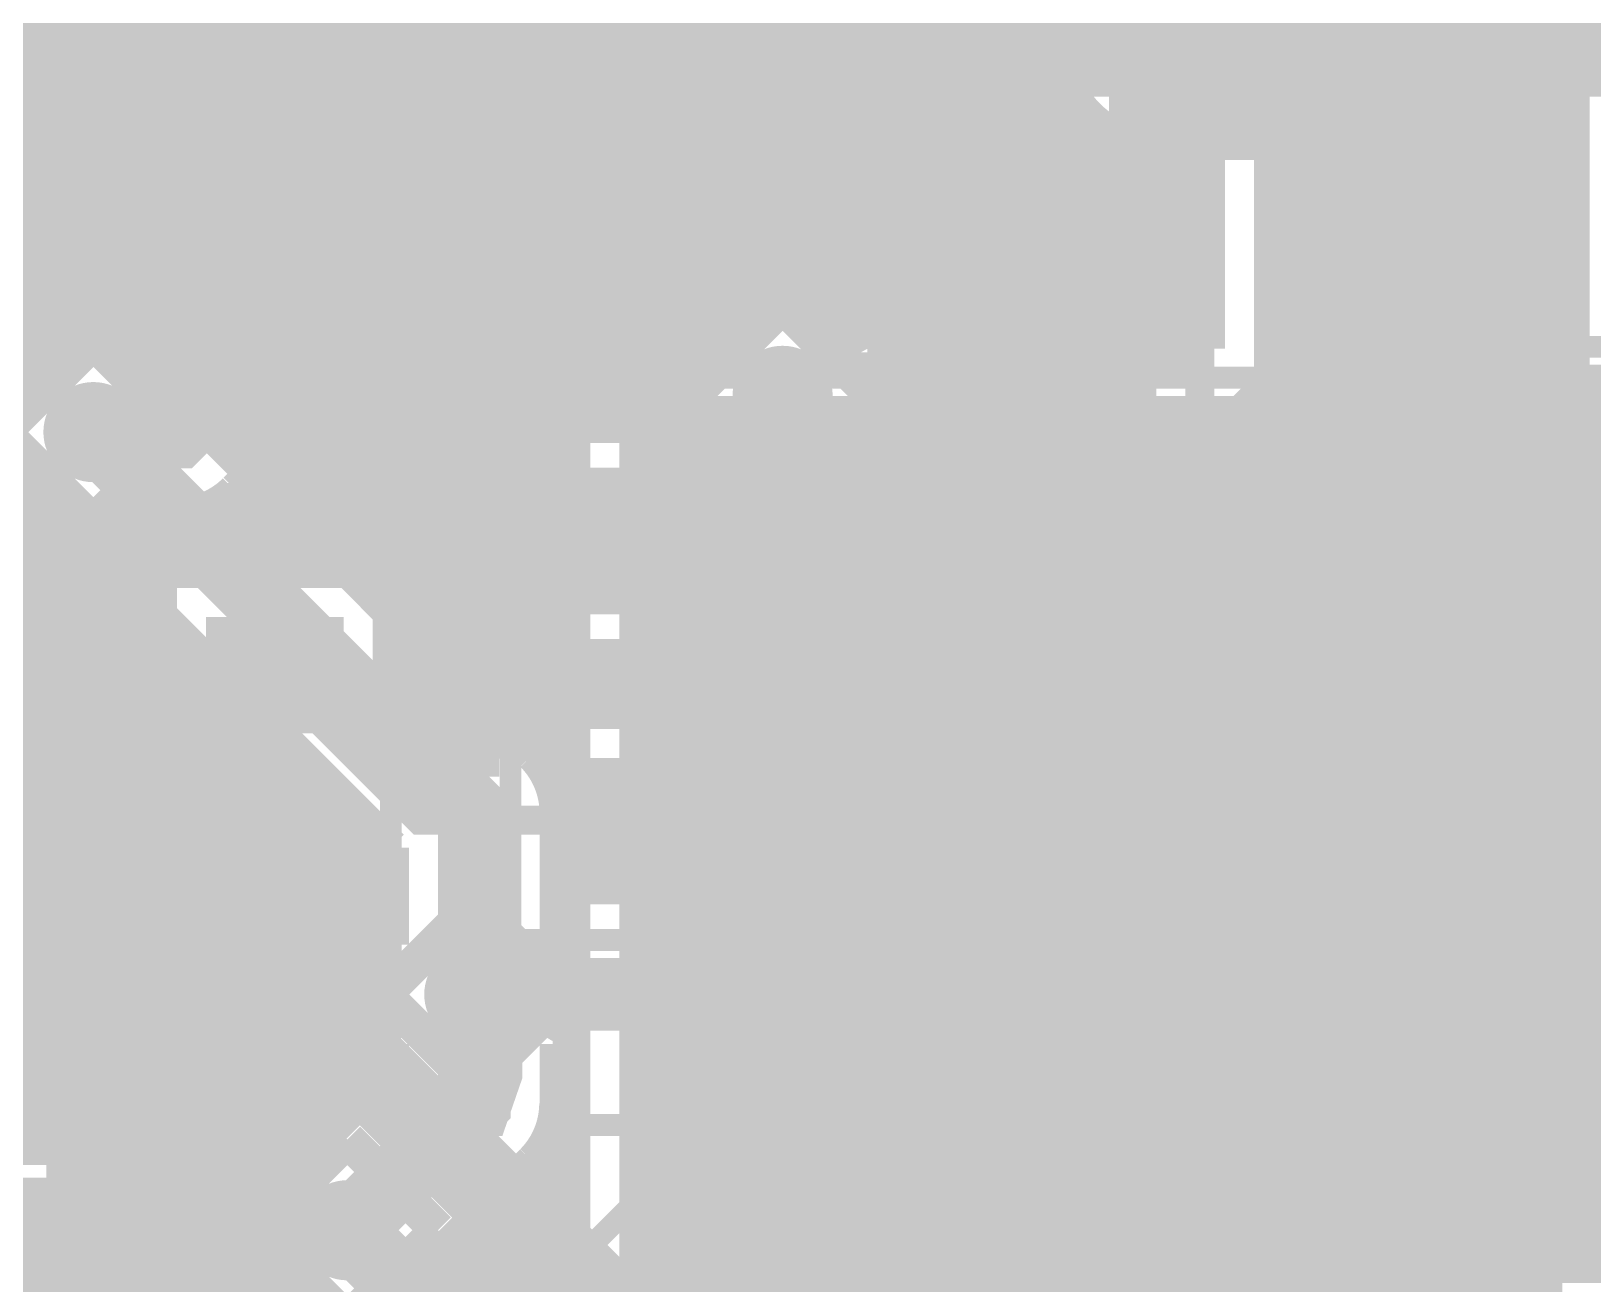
# Model space of a CAD drawing. Extents: x -3.4 to 91.7, y -66.9 to 11.1.
# Drawn here: x 16.71 to 27.64, y -2.28 to 6.49 of the extents above; entities that cross this region are included whole.
import ezdxf

# ---------------------------------------------------------------- set-up
doc = ezdxf.new("R2010")
doc.units = 0
doc.header["$MEASUREMENT"] = 0
doc.layers.get('0').update_dxf_attribs({"linetype": 'CONTINUOUS'})
for name, color, linetype in [('22-304A-0_BOT', 7, 'CONTINUOUS'), ('22-304A-0_DRD', 7, 'CONTINUOUS'), ('22-304A-0_SMB', 1, 'CONTINUOUS'), ('22-304A-0_SMT', 4, 'CONTINUOUS'), ('22-304A-0_SPT', 3, 'CONTINUOUS'), ('22-304A-0_SST', 5, 'CONTINUOUS'), ('22-304A-0_TOP', 10, 'CONTINUOUS')]:
    doc.layers.add(name, color=color, linetype=linetype)

# ---------------------------------------------------------------- blocks, each defined once
blk = doc.blocks.new('RECTANGLE_26')
blk.add_solid([(0.4445, 0.3175), (0.4445, -0.3175), (-0.4445, 0.3175), (-0.4445, -0.3175)])
blk = doc.blocks.new('ROUND_28')
at = {"const_width": 0.35052}
blk.add_lwpolyline([(-0.17526, 0, 1), (0.17526, 0, 1)], format="xyb", close=True, dxfattribs=at)
blk = doc.blocks.new('ROUND_33')
at = {"const_width": 0.35052}
blk.add_lwpolyline([(-0.17526, 0, 1), (0.17526, 0, 1)], format="xyb", close=True, dxfattribs=at)
blk = doc.blocks.new('RECTANGLE_5')
blk.add_solid([(0.8001, 1.6002), (0.8001, -1.6002), (-0.8001, 1.6002), (-0.8001, -1.6002)])
blk = doc.blocks.new('RECTANGLE_9')
blk.add_solid([(0.6985, 0.4445), (0.6985, -0.4445), (-0.6985, 0.4445), (-0.6985, -0.4445)])
blk = doc.blocks.new('RECTANGLE_13')
blk.add_solid([(0.63627, 0.51308), (0.63627, -0.51308), (-0.63627, 0.51308), (-0.63627, -0.51308)])
blk = doc.blocks.new('RECTANGLE_18')
blk.add_solid([(0.635, 0.508), (0.635, -0.508), (-0.635, 0.508), (-0.635, -0.508)])
blk = doc.blocks.new('RECTANGLE_20')
blk.add_solid([(0.4826, 0.4064), (0.4826, -0.4064), (-0.4826, 0.4064), (-0.4826, -0.4064)])

msp = doc.modelspace()

# ---------------------------------------------------------------- linework, layer by layer
at = {"layer": '22-304A-0_BOT'}
for points, const_width in [([(25.7556, 8.255), (25.7556, -2.1463)], 0.254), ([(25.9842, 8.255), (25.9842, -2.1463)], 0.254), ([(26.2128, 8.255), (26.2128, -2.1463)], 0.254), ([(26.4414, 8.255), (26.4414, -2.1463)], 0.254), ([(26.67, 8.255), (26.67, -2.1463)], 0.254), ([(26.8986, 8.255), (26.8986, -2.1463)], 0.254), ([(27.1272, 8.255), (27.1272, -2.1463)], 0.254), ([(27.3558, 8.255), (27.3558, -2.1463)], 0.254), ([(27.5844, 8.255), (27.5844, 6.1595)], 0.254), ([(12.192, 3.683), (12.192, 6.61162), (13.208, 7.62), (25.4, 7.62), (25.4, 6.35)], 0.635), ([(16.6116, 6.9723), (16.6116, 4.10464)], 0.254), ([(16.8402, 6.9723), (16.8402, 4.29006)], 0.254), ([(17.0688, 6.9723), (17.0688, 4.35864)], 0.254), ([(17.2974, 6.9723), (17.2974, 4.34594)], 0.254), ([(17.526, 6.9723), (17.526, 4.24688)], 0.254), ([(17.7546, 6.9723), (17.7546, 3.98272)], 0.254), ([(17.9832, 6.9723), (17.9832, 3.6703)], 0.254), ([(18.2118, 6.9723), (18.2118, 3.4417)], 0.254), ([(18.4404, 6.9723), (18.4404, 3.2131)], 0.254), ([(18.669, 6.9723), (18.669, 2.9845)], 0.254), ([(18.8976, 6.9723), (18.8976, 2.7559)], 0.254), ([(19.1262, 6.9723), (19.1262, 2.5273)], 0.254), ([(19.3548, 6.9723), (19.3548, 2.2987)], 0.254), ([(19.5834, 6.9723), (19.5834, 2.0701)], 0.254), ([(19.812, 6.9723), (19.812, 1.8415)], 0.254), ([(20.0406, 6.9723), (20.0406, 1.6129)], 0.254), ([(20.2692, 6.9723), (20.2692, 1.37922)], 0.254), ([(20.4978, 6.9723), (20.4978, 3.81)], 0.254), ([(20.7264, 6.9723), (20.7264, 4.20624)], 0.254), ([(20.955, 6.9723), (20.955, 4.2672)], 0.254), ([(21.1836, 6.9723), (21.1836, 4.2672)], 0.254), ([(21.4122, 6.9723), (21.4122, 4.32308)], 0.254), ([(21.6408, 6.9723), (21.6408, 4.53136)], 0.254), ([(21.8694, 6.9723), (21.8694, 4.60756)], 0.254), ([(22.098, 6.9723), (22.098, 4.60502)], 0.254), ([(22.3266, 6.9723), (22.3266, 4.51612)], 0.254), ([(22.5552, 6.9723), (22.5552, 4.28498)], 0.254), ([(22.7838, 6.9723), (22.7838, 4.2672)], 0.254), ([(23.0124, 6.9723), (23.0124, 4.2672)], 0.254), ([(23.241, 6.9723), (23.241, 4.2672)], 0.254), ([(23.4696, 6.9723), (23.4696, 4.2672)], 0.254), ([(23.6982, 6.9723), (23.6982, 4.2672)], 0.254), ([(23.9268, 6.9723), (23.9268, 6.477)], 0.254), ([(23.93188, 6.5024), (13.00226, 6.5024)], 0.254), ([(24.9428, 6.35), (24.5618, 6.35)], 0.635), ([(35.306, 6.5024), (25.57272, 6.5024)], 0.254), ([(21.971, 3.937), (21.971, 3.81), (22.479, 3.302), (24.638, 3.302), (25.4, 4.064), (25.4, 6.35)], 0.2032), ([(23.91918, 6.2738), (12.8397, 6.2738)], 0.254), ([(23.9268, 6.223), (23.9268, 4.2672)], 0.254), ([(35.306, 6.2738), (25.58542, 6.2738)], 0.254), ([(29.6545, 6.1595), (27.4955, 6.1595), (27.4955, 4.0005)], 0.254), ([(23.9903, 6.0452), (12.8397, 6.0452)], 0.254), ([(27.4955, 6.0452), (25.5143, 6.0452)], 0.254), ([(25.527, 6.0706), (25.527, -2.1463)], 0.254), ([(25.4, 5.89026), (25.4, 3.81)], 0.254), ([(24.1935, 5.8166), (12.8397, 5.8166)], 0.254), ([(24.1554, 5.84454), (24.1554, 4.2672)], 0.254), ([(27.4955, 5.8166), (25.4, 5.8166)], 0.254), ([(24.384, 5.7277), (24.384, 4.2672)], 0.254), ([(24.6253, 5.7023), (24.5618, 5.7023)], 0.254), ([(24.6126, 5.7023), (24.6126, 4.2672)], 0.254), ([(24.9428, 5.7023), (24.6253, 5.7023)], 0.254), ([(24.8412, 5.7023), (24.8412, 4.2672)], 0.254), ([(24.9428, 5.7023), (24.9428, 4.2672)], 0.254), ([(24.9428, 5.588), (12.8397, 5.588)], 0.254), ([(27.4955, 5.588), (25.4, 5.588)], 0.254), ([(24.9428, 5.3594), (12.8397, 5.3594)], 0.254), ([(27.4955, 5.3594), (25.4, 5.3594)], 0.254), ([(24.9428, 5.1308), (12.8397, 5.1308)], 0.254), ([(27.4955, 5.1308), (25.4, 5.1308)], 0.254), ([(24.9428, 4.9022), (12.8397, 4.9022)], 0.254), ([(27.4955, 4.9022), (25.4, 4.9022)], 0.254), ([(24.9428, 4.6736), (12.8397, 4.6736)], 0.254), ([(27.4955, 4.6736), (25.4, 4.6736)], 0.254), ([(21.51888, 4.445), (12.8397, 4.445)], 0.254), ([(24.9428, 4.445), (22.42312, 4.445)], 0.254), ([(27.4955, 4.445), (25.4, 4.445)], 0.254), ([(21.37664, 4.2672), (20.955, 4.2672)], 0.254), ([(24.9428, 4.2672), (22.56536, 4.2672)], 0.254), ([(16.72336, 4.2164), (12.8397, 4.2164)], 0.254), ([(20.74418, 4.2164), (17.56664, 4.2164)], 0.254), ([(27.4955, 4.2164), (25.4, 4.2164)], 0.254), ([(20.53336, 3.9878), (17.75206, 3.9878)], 0.254), ([(35.306, 3.9878), (25.4, 3.9878)], 0.254), ([(29.6545, 4.0005), (27.4955, 4.0005)], 0.254), ([(27.5844, 4.0005), (27.5844, -2.1463)], 0.254), ([(17.145, 3.683), (19.812, 1.016), (19.812, -0.254)], 0.508), ([(17.80286, 3.85064), (20.22348, 1.42748)], 0.254), ([(20.4978, 3.81), (20.4978, -9.652), (20.4978, -12.7)], 0.254), ([(20.955, 3.81), (20.955, -9.652)], 0.254), ([(25.4, 3.81), (20.955, 3.81)], 0.254), ([(21.1836, 3.81), (21.1836, -12.7)], 0.254), ([(21.4122, 3.81), (21.4122, -12.7)], 0.254), ([(21.6408, 3.81), (21.6408, -12.7)], 0.254), ([(21.8694, 3.81), (21.8694, -12.7)], 0.254), ([(22.098, 3.81), (22.098, -12.7)], 0.254), ([(22.3266, 3.81), (22.3266, -12.7)], 0.254), ([(22.5552, 3.81), (22.5552, -12.7)], 0.254), ([(22.7838, 3.81), (22.7838, -12.7)], 0.254), ([(23.0124, 3.81), (23.0124, -12.7)], 0.254), ([(23.241, 3.81), (23.241, -12.7)], 0.254), ([(23.4696, 3.81), (23.4696, -12.7)], 0.254), ([(23.6982, 3.81), (23.6982, -12.7)], 0.254), ([(23.9268, 3.81), (23.9268, -12.7)], 0.254), ([(24.1554, 3.81), (24.1554, -2.49174)], 0.254), ([(24.384, 3.81), (24.384, -2.23012)], 0.254), ([(24.6126, 3.81), (24.6126, -2.13106)], 0.254), ([(24.8412, 3.81), (24.8412, -2.11836)], 0.254), ([(25.0698, 3.81), (25.0698, -2.1463)], 0.254), ([(25.2984, 3.81), (25.2984, -2.1463)], 0.254), ([(20.4978, 3.7592), (17.8943, 3.7592)], 0.254), ([(35.306, 3.7592), (20.955, 3.7592)], 0.254), ([(20.4978, 3.5306), (18.1229, 3.5306)], 0.254), ([(35.306, 3.5306), (20.955, 3.5306)], 0.254), ([(20.4978, 3.302), (18.3515, 3.302)], 0.254), ([(35.306, 3.302), (20.955, 3.302)], 0.254), ([(16.6116, 3.26136), (16.6116, -1.3208)], 0.254), ([(16.84274, 3.0734), (12.49172, 3.0734)], 0.254), ([(16.8402, 3.07594), (16.8402, -1.3208)], 0.254), ([(20.4978, 3.0734), (18.5801, 3.0734)], 0.254), ([(35.306, 3.0734), (20.955, 3.0734)], 0.254), ([(16.97736, 3.0226), (19.2278, 0.7747)], 0.254), ([(17.1577, 2.8448), (4.953, 2.8448)], 0.254), ([(17.0688, 2.9337), (17.0688, -1.3208)], 0.254), ([(20.4978, 2.8448), (18.8087, 2.8448)], 0.254), ([(35.306, 2.8448), (20.955, 2.8448)], 0.254), ([(17.3863, 2.6162), (4.953, 2.6162)], 0.254), ([(17.2974, 2.7051), (17.2974, -1.3208)], 0.254), ([(20.4978, 2.6162), (19.0373, 2.6162)], 0.254), ([(35.306, 2.6162), (20.955, 2.6162)], 0.254), ([(17.526, 2.4765), (17.526, -1.3208)], 0.254), ([(17.6149, 2.3876), (4.953, 2.3876)], 0.254), ([(20.4978, 2.3876), (19.2659, 2.3876)], 0.254), ([(35.306, 2.3876), (20.955, 2.3876)], 0.254), ([(17.7546, 2.2479), (17.7546, -1.3208)], 0.254), ([(17.8435, 2.159), (4.953, 2.159)], 0.254), ([(20.4978, 2.159), (19.4945, 2.159)], 0.254), ([(35.306, 2.159), (20.955, 2.159)], 0.254), ([(17.9832, 2.0193), (17.9832, -1.3208)], 0.254), ([(18.0721, 1.9304), (4.953, 1.9304)], 0.254), ([(20.4978, 1.9304), (19.7231, 1.9304)], 0.254), ([(35.306, 1.9304), (20.955, 1.9304)], 0.254), ([(18.2118, 1.7907), (18.2118, -1.3208)], 0.254), ([(18.3007, 1.7018), (4.953, 1.7018)], 0.254), ([(20.4978, 1.7018), (19.9517, 1.7018)], 0.254), ([(35.306, 1.7018), (20.955, 1.7018)], 0.254), ([(18.4404, 1.5621), (18.4404, -1.3208)], 0.254), ([(18.5293, 1.4732), (4.953, 1.4732)], 0.254), ([(20.4978, 1.4732), (20.1803, 1.4732)], 0.254), ([(35.306, 1.4732), (20.955, 1.4732)], 0.254), ([(18.669, 1.3335), (18.669, -1.27508)], 0.254), ([(18.7579, 1.2446), (4.953, 1.2446)], 0.254), ([(20.4978, 1.2446), (20.34794, 1.2446)], 0.254), ([(35.306, 1.2446), (20.955, 1.2446)], 0.254), ([(18.8976, 1.1049), (18.8976, -1.1049)], 0.254), ([(18.9865, 1.016), (4.953, 1.016)], 0.254), ([(20.4978, 1.016), (20.3962, 1.016)], 0.254), ([(20.3962, 1.016), (20.3962, 0.09398)], 0.254), ([(35.306, 1.016), (20.955, 1.016)], 0.254), ([(19.1262, 0.8763), (19.1262, -0.8763)], 0.254), ([(19.2151, 0.7874), (4.953, 0.7874)], 0.254), ([(19.2278, 0.7747), (19.2278, 0.09398)], 0.254), ([(20.4978, 0.7874), (20.3962, 0.7874)], 0.254), ([(35.306, 0.7874), (20.955, 0.7874)], 0.254), ([(26.543, 0.635), (29.845, 0.635)], 0.635), ([(19.2278, 0.5588), (4.953, 0.5588)], 0.254), ([(20.4978, 0.5588), (20.3962, 0.5588)], 0.254), ([(35.306, 0.5588), (20.955, 0.5588)], 0.254), ([(19.2278, 0.3302), (4.953, 0.3302)], 0.254), ([(20.4978, 0.3302), (20.3962, 0.3302)], 0.254), ([(35.306, 0.3302), (20.955, 0.3302)], 0.254), ([(19.2278, 0.1016), (4.953, 0.1016)], 0.254), ([(20.4978, 0.1016), (20.3962, 0.1016)], 0.254), ([(35.306, 0.1016), (20.955, 0.1016)], 0.254), ([(19.14398, -0.127), (4.953, -0.127)], 0.254), ([(19.812, -0.254), (19.812, -1.016), (18.923, -1.905), (14.097, -1.905), (11.938, -4.064)], 0.508), ([(35.306, -0.127), (20.955, -0.127)], 0.254), ([(19.1389, -0.3556), (4.953, -0.3556)], 0.254), ([(35.306, -0.3556), (20.955, -0.3556)], 0.254), ([(19.21764, -0.5842), (4.953, -0.5842)], 0.254), ([(19.2278, -0.60198), (19.2278, -0.7747)], 0.254), ([(20.3962, -0.60198), (20.3962, -1.016)], 0.254), ([(20.4978, -0.5842), (20.40636, -0.5842)], 0.254), ([(35.306, -0.5842), (20.955, -0.5842)], 0.254), ([(19.2278, -0.7747), (18.75536, -1.2446)], 0.254), ([(19.1897, -0.8128), (4.953, -0.8128)], 0.254), ([(20.4978, -0.8128), (20.3962, -0.8128)], 0.254), ([(35.306, -0.8128), (20.955, -0.8128)], 0.254), ([(18.9611, -1.0414), (4.953, -1.0414)], 0.254), ([(20.4978, -1.0414), (20.3962, -1.0414)], 0.254), ([(35.306, -1.0414), (20.955, -1.0414)], 0.254), ([(18.67916, -1.27), (4.953, -1.27)], 0.254), ([(18.57502, -1.3208), (14.097, -1.3208)], 0.254), ([(20.4978, -1.27), (20.33778, -1.27)], 0.254), ([(35.306, -1.27), (20.955, -1.27)], 0.254), ([(20.22348, -1.42748), (19.58086, -2.07264)], 0.254), ([(20.2692, -1.37922), (20.2692, -24.13)], 0.254), ([(20.4978, -1.4986), (20.1549, -1.4986)], 0.254), ([(29.80944, -1.4986), (20.955, -1.4986)], 0.254), ([(20.0406, -1.6129), (20.0406, -24.13)], 0.254), ([(20.4978, -1.7272), (19.9263, -1.7272)], 0.254), ([(28.47086, -1.7272), (20.955, -1.7272)], 0.254), ([(18.923, -1.905), (14.097, -1.905), (11.938, -4.064)], 0.508), ([(19.812, -1.8415), (19.812, -12.45616)], 0.254), ([(20.4978, -1.9558), (19.6977, -1.9558)], 0.254), ([(28.24226, -1.9558), (20.955, -1.9558)], 0.254), ([(19.5834, -2.0701), (19.5834, -12.1539)], 0.254), ([(20.4978, -2.1844), (19.54276, -2.1844)], 0.254), ([(24.46274, -2.1844), (20.955, -2.1844)], 0.254), ([(28.05176, -2.1463), (24.97074, -2.1463)], 0.254), ([(28.05176, -2.1463), (24.97074, -2.1463)], 0.254)]:
    msp.add_lwpolyline(points, dxfattribs=dict(at, const_width=const_width))
at = {"layer": '22-304A-0_BOT', "const_width": 0.254}
for points in [[(24.38146, 6.9723, 0.3338126), (23.9141, 6.35)], [(25.5905, 6.35, 0.1989124), (25.40079, 6.80799)], [(23.9141, 6.35, 0.4142136), (24.5618, 5.7023)], [(25.4, 5.89026, 0.1996324), (25.59118, 6.35)], [(21.971, 4.61772, 0.2723761), (21.37664, 4.2672)], [(22.56536, 4.2672, 0.2723761), (21.971, 4.61772)], [(17.145, 4.36372, 0.4142136), (16.46428, 3.683)], [(17.80286, 3.85064, 0.3428829), (17.145, 4.36118)], [(20.955, 4.2672, 0.4142136), (20.4978, 3.81)], [(16.46428, 3.683, 0.3431403), (16.97736, 3.0226)], [(20.3962, 1.016, 0.1989124), (20.22509, 1.42909)], [(19.2278, 0.09398, 0.1351175), (19.13202, -0.254)], [(19.2278, 0.09398, 0.1351175), (19.13202, -0.254)], [(20.49272, -0.254, 0.1351173), (20.39683, 0.09436)], [(20.49272, -0.254, 0.1351173), (20.39683, 0.09436)], [(19.13128, -0.254, 0.135117), (19.22717, -0.60236)], [(19.13128, -0.254, 0.135117), (19.22717, -0.60236)], [(20.3962, -0.60198, 0.1351175), (20.49198, -0.254)], [(20.3962, -0.60198, 0.1351175), (20.49198, -0.254)], [(20.22348, -1.42748, 0.1989124), (20.39392, -1.016)], [(18.75536, -1.2446, 0.0722805), (18.57432, -1.31963)], [(18.923, -2.58572, 0.3428838), (19.58086, -2.07264)], [(24.765, -2.11328, 0.4142136), (24.08428, -2.794)], [(24.97074, -2.1463, 0.0770437), (24.765, -2.11441)]]:
    msp.add_lwpolyline(points, format="xyb", dxfattribs=at)
at = {"layer": '22-304A-0_DRD', "const_width": 0.254}
for points in [[(23.876, 5.588), (23.241, 4.953)], [(24.511, 4.953), (23.876, 5.588)], [(23.241, 4.953), (23.876, 4.318)], [(23.876, 4.318), (24.511, 4.953)], [(21.971, 4.572), (21.336, 3.937)], [(22.606, 3.937), (21.971, 4.572)], [(17.145, 4.318), (16.51, 3.683)], [(17.78, 3.683), (17.145, 4.318)], [(21.336, 3.937), (21.971, 3.302)], [(21.971, 3.302), (22.606, 3.937)], [(16.51, 3.683), (17.145, 3.048)], [(17.145, 3.048), (17.78, 3.683)], [(26.543, 2.54), (25.908, 1.905)], [(27.178, 1.905), (26.543, 2.54)], [(25.908, 1.905), (26.543, 1.27)], [(26.543, 1.27), (27.178, 1.905)], [(26.543, 1.27), (25.908, 0.635)], [(26.543, 1.27), (25.908, 0.635)], [(26.543, 1.27), (25.908, 0.635)], [(27.178, 0.635), (26.543, 1.27)], [(27.178, 0.635), (26.543, 1.27)], [(27.178, 0.635), (26.543, 1.27)], [(25.908, 0.635), (26.543, 0)], [(25.908, 0.635), (26.543, 0)], [(25.908, 0.635), (26.543, 0)], [(26.543, 0), (27.178, 0.635)], [(26.543, 0), (27.178, 0.635)], [(26.543, 0), (27.178, 0.635)], [(19.812, 0.381), (19.177, -0.254)], [(19.812, 0.381), (19.177, -0.254)], [(20.447, -0.254), (19.812, 0.381)], [(20.447, -0.254), (19.812, 0.381)], [(17.907, -0.254), (17.272, -0.889)], [(18.542, -0.889), (17.907, -0.254)], [(19.177, -0.254), (19.812, -0.889)], [(19.177, -0.254), (19.812, -0.889)], [(19.812, -0.889), (20.447, -0.254)], [(19.812, -0.889), (20.447, -0.254)], [(24.384, -0.635), (23.749, -1.27)], [(25.019, -1.27), (24.384, -0.635)], [(25.781, -0.635), (25.146, -1.27)], [(26.416, -1.27), (25.781, -0.635)], [(17.272, -0.889), (17.907, -1.524)], [(17.907, -1.524), (18.542, -0.889)], [(18.923, -1.27), (18.288, -1.905)], [(19.558, -1.905), (18.923, -1.27)], [(23.749, -1.27), (24.384, -1.905)], [(24.384, -1.905), (25.019, -1.27)], [(25.146, -1.27), (25.781, -1.905)], [(25.781, -1.905), (26.416, -1.27)], [(18.288, -1.905), (18.923, -2.54)], [(18.923, -2.54), (19.558, -1.905)], [(24.765, -2.159), (24.13, -2.794)], [(24.765, -2.159), (24.13, -2.794)], [(25.4, -2.794), (24.765, -2.159)], [(25.4, -2.794), (24.765, -2.159)]]:
    msp.add_lwpolyline(points, dxfattribs=at)
at = {"layer": '22-304A-0_SMB', "const_width": 0.254}
for points in [[(21.336, 3.302), (21.336, -12.319)], [(34.925, 3.302), (21.336, 3.302)], [(21.4376, 3.302), (21.4376, -12.319)], [(21.6662, 3.302), (21.6662, -12.319)], [(21.8948, 3.302), (21.8948, -12.319)], [(22.1234, 3.302), (22.1234, -12.319)], [(22.352, 3.302), (22.352, -12.319)], [(22.5806, 3.302), (22.5806, -12.319)], [(22.8092, 3.302), (22.8092, -12.319)], [(23.0378, 3.302), (23.0378, -12.319)], [(23.2664, 3.302), (23.2664, -12.319)], [(23.495, 3.302), (23.495, -12.319)], [(34.925, 3.302), (34.925, -1.27), (28.575, -1.27), (27.94, -1.905), (23.622, -1.905), (23.622, -3.937)], [(23.7236, 3.302), (23.7236, -1.905)], [(23.9522, 3.302), (23.9522, -1.905)], [(24.1808, 3.302), (24.1808, -1.905)], [(24.4094, 3.302), (24.4094, -1.905)], [(24.638, 3.302), (24.638, -1.905)], [(24.8666, 3.302), (24.8666, -1.905)], [(25.0952, 3.302), (25.0952, -1.905)], [(25.3238, 3.302), (25.3238, -1.905)], [(25.5524, 3.302), (25.5524, -1.905)], [(25.781, 3.302), (25.781, -1.905)], [(26.0096, 3.302), (26.0096, -1.905)], [(26.2382, 3.302), (26.2382, -1.905)], [(26.4668, 3.302), (26.4668, -1.905)], [(26.6954, 3.302), (26.6954, -1.905)], [(26.924, 3.302), (26.924, -1.905)], [(27.1526, 3.302), (27.1526, -1.905)], [(27.3812, 3.302), (27.3812, -1.905)], [(27.6098, 3.302), (27.6098, -1.905)], [(34.925, 3.0988), (21.336, 3.0988)], [(34.925, 2.8702), (21.336, 2.8702)], [(34.925, 2.6416), (21.336, 2.6416)], [(34.925, 2.413), (21.336, 2.413)], [(34.925, 2.1844), (21.336, 2.1844)], [(34.925, 1.9558), (21.336, 1.9558)], [(34.925, 1.7272), (21.336, 1.7272)], [(34.925, 1.4986), (21.336, 1.4986)], [(34.925, 1.27), (21.336, 1.27)], [(34.925, 1.0414), (21.336, 1.0414)], [(34.925, 0.8128), (21.336, 0.8128)], [(34.925, 0.5842), (21.336, 0.5842)], [(34.925, 0.3556), (21.336, 0.3556)], [(34.925, 0.127), (21.336, 0.127)], [(34.925, -0.1016), (21.336, -0.1016)], [(34.925, -0.3302), (21.336, -0.3302)], [(34.925, -0.5588), (21.336, -0.5588)], [(34.925, -0.7874), (21.336, -0.7874)], [(34.925, -1.016), (21.336, -1.016)], [(34.925, -1.2446), (21.336, -1.2446)], [(28.3718, -1.4732), (21.336, -1.4732)], [(28.1432, -1.7018), (21.336, -1.7018)], [(23.622, -1.9304), (21.336, -1.9304)], [(23.622, -2.159), (21.336, -2.159)], [(23.622, -2.3876), (21.336, -2.3876)]]:
    msp.add_lwpolyline(points, dxfattribs=at)
at = {"layer": '22-304A-0_SMT', "const_width": 0.254}
for points in [[(25.781, 1.524), (25.781, -3.81)], [(27.178, 1.524), (25.781, 1.524)], [(25.908, 1.524), (25.908, -9.144)], [(26.1366, 1.524), (26.1366, -9.144)], [(26.3652, 1.524), (26.3652, -9.144)], [(26.5938, 1.524), (26.5938, -9.144)], [(26.8224, 1.524), (26.8224, -9.144)], [(27.051, 1.524), (27.051, -9.144)], [(27.178, 1.524), (27.178, -5.969)], [(27.178, 1.4732), (25.781, 1.4732)], [(27.178, 1.2446), (25.781, 1.2446)], [(27.178, 1.016), (25.781, 1.016)], [(27.178, 0.7874), (25.781, 0.7874)], [(27.178, 0.5588), (25.781, 0.5588)], [(27.178, 0.3302), (25.781, 0.3302)], [(27.178, 0.1016), (25.781, 0.1016)], [(27.178, -0.127), (25.781, -0.127)], [(27.178, -0.3556), (25.781, -0.3556)], [(27.178, -0.5842), (25.781, -0.5842)], [(27.178, -0.8128), (25.781, -0.8128)], [(27.178, -1.0414), (25.781, -1.0414)], [(27.178, -1.27), (25.781, -1.27)], [(27.178, -1.4986), (25.781, -1.4986)], [(27.178, -1.7272), (25.781, -1.7272)], [(27.178, -1.9558), (25.781, -1.9558)], [(27.178, -2.1844), (25.781, -2.1844)]]:
    msp.add_lwpolyline(points, dxfattribs=at)
at = {"layer": '22-304A-0_SST', "const_width": 0.1524}
for points in [[(21.463, 8.128), (21.463, 4.064), (26.035, 4.064), (26.035, 5.842), (25.781, 6.096), (26.035, 6.35), (26.035, 8.128), (21.463, 8.128)], [(21.336, 7.239), (21.336, 7.366), (19.685, 7.366), (19.304, 6.985), (19.304, 4.064), (21.336, 4.064), (21.336, 7.239)], [(17.399, 4.699), (17.018, 5.08), (17.018, 7.239)], [(36.17468, 5.78104), (36.17468, 6.08076), (36.17468, 7.07898), (26.37536, 7.07898), (26.37536, 6.08076), (26.47442, 6.08076), (26.67508, 6.08076)], [(16.7005, 6.70052), (16.7005, 5.4991), (16.40078, 5.4991), (14.22908, 5.4991)], [(19.2405, 3.6195), (19.2405, 6.5405), (17.6022, 6.5405), (17.6022, 3.6195), (19.2405, 3.6195)], [(26.37536, 6.08076), (26.37536, 5.78104)], [(26.68778, 5.99186), (26.47442, 6.08076)], [(26.47442, 5.78104), (26.68778, 5.99186), (26.77414, 5.78104), (26.77414, 3.4798)], [(26.47442, 3.4798), (26.37536, 3.4798), (26.37536, 5.78104), (26.47442, 5.78104), (26.47442, 3.4798), (28.86456, 3.4798), (28.86456, 3.62966), (28.96362, 3.72872), (28.96362, 3.87858), (26.77414, 3.87858)], [(26.9748, 5.78104), (26.9748, 5.28066)], [(26.87574, 5.17906), (26.77414, 5.17906)], [(35.7759, 4.2799), (33.58388, 4.2799), (29.5656, 4.2799), (26.77414, 4.2799)], [(28.96362, 3.87858), (29.16428, 4.07924), (26.77414, 4.07924)], [(20.32, 3.683), (21.59, 3.683), (21.844, 3.429), (21.844, 0.127), (20.066, 0.127), (20.066, 3.429), (20.32, 3.683)], [(22.225, 3.683), (23.495, 3.683), (23.749, 3.429), (23.749, 0.127), (21.971, 0.127), (21.971, 3.429), (22.225, 3.683)], [(25.5905, 0.4445), (25.5905, 3.3655), (23.9522, 3.3655), (23.9522, 0.4445), (25.5905, 0.4445)], [(27.02306, 2.9337), (26.00706, 3.2893), (26.00706, 2.81686)], [(17.5895, 2.7305), (17.5895, -0.1905), (19.2278, -0.1905), (19.2278, 2.7305), (17.5895, 2.7305)], [(26.51506, 1.97866), (26.51506, 2.33426), (26.34742, 2.4511), (26.17724, 2.4511), (26.00706, 2.33426), (26.00706, 1.97866), (27.02306, 1.97866)], [(26.51506, 2.2733), (27.02306, 2.4511)], [(20.066, 2.159), (21.844, 2.159)], [(21.971, 2.159), (23.749, 2.159)], [(13.716, 0.381), (13.589, 0.381), (13.589, -1.27), (13.97, -1.651), (16.891, -1.651), (16.891, 0.381), (13.716, 0.381)], [(23.40864, -0.9144), (23.76424, -0.9144), (23.88108, -0.57658), (23.88108, -0.23622), (23.76424, 0.1016), (23.40864, 0.1016)], [(23.46706, -0.9144), (23.46706, 0.1016)], [(24.66086, -0.9144), (24.24684, -0.9144), (24.24684, 0.1016)], [(25.02408, -0.74422), (25.14346, -0.9144), (25.37968, -0.9144), (25.49906, -0.74422), (25.49906, -0.57658), (25.26284, -0.23622), (25.49906, 0.1016), (25.02408, 0.1016)], [(21.45284, -1.1684), (21.45284, -0.1524), (21.33346, -0.32258)], [(19.59864, -1.1684), (19.95424, -1.1684), (20.07108, -0.83058), (20.07108, -0.49022), (19.95424, -0.1524), (19.59864, -0.1524)], [(19.65706, -1.1684), (19.65706, -0.1524)], [(20.85086, -1.1684), (20.43684, -1.1684), (20.43684, -0.1524)], [(18.39976, -0.6731), (18.39976, -1.14808), (17.72158, -0.91186), (17.72158, -0.79248), (18.73758, -0.79248)], [(24.17826, -1.05156), (24.17826, -1.4986)], [(21.56968, -1.1684), (21.33346, -1.1684)], [(24.32812, -1.12268), (24.00046, -1.12268)], [(24.0411, -1.08712), (24.0411, -1.46304)], [(24.31542, -1.10998), (24.31542, -1.43764)], [(24.38654, -1.25984), (23.9395, -1.25984)], [(24.35098, -1.397), (23.97506, -1.397)], [(18.22958, -1.98628), (18.22958, -1.63068), (18.0594, -1.5113), (17.89176, -1.5113), (17.72158, -1.63068), (17.72158, -1.98628), (18.73758, -1.98628)], [(18.22958, -1.6891), (18.73758, -1.5113)], [(21.73224, -2.07264), (21.73224, -1.78308), (20.86102, -1.78308), (19.56308, -3.08102), (19.56308, -8.37692), (21.7424, -8.37692), (21.7424, -8.03656)], [(23.95728, -2.0828), (23.95728, -1.78308), (24.85898, -1.78308), (26.15692, -3.08102), (26.15692, -8.37692), (23.98776, -8.37692), (23.98776, -8.06704)]]:
    msp.add_lwpolyline(points, dxfattribs=at)
for points in [[(26.9748, 5.78104, 0.4142136), (26.67508, 6.08076)], [(26.87574, 5.17906, 0.4142136), (26.97734, 5.28066)], [(24.16302, -1.05156, 0.4142136), (23.9395, -1.27508)], [(24.38654, -1.27508, 0.4142136), (24.16302, -1.05156)], [(23.9395, -1.27508, 0.4142136), (24.16302, -1.4986)], [(24.16302, -1.4986, 0.4142136), (24.38654, -1.27508)], [(22.86, -1.9304, 0.4142136), (19.7104, -5.08)], [(26.0096, -5.08, 0.4142136), (22.86, -1.9304)]]:
    msp.add_lwpolyline(points, format="xyb", dxfattribs=at)
at = {"layer": '22-304A-0_TOP'}
for points, const_width in [([(28.82392, -4.56946), (28.82392, -3.67792), (27.813, -2.667), (27.813, 3.556), (27.432, 3.937), (27.432, 6.35), (26.67, 7.112), (22.606, 7.112)], 0.2032), ([(23.5712, 6.6802), (23.5712, 6.2738)], 0.254), ([(23.749, 6.6802), (23.749, 3.76428)], 0.254), ([(23.9268, 6.6802), (23.9268, 5.2578)], 0.254), ([(18.415, 5.7912), (19.558, 5.7912), (20.32, 6.5532), (20.32, 6.6548)], 0.2032), ([(23.9268, 6.4008), (23.5712, 6.4008)], 0.254), ([(23.5712, 6.2738), (22.12086, 6.2738)], 0.254), ([(22.1488, 6.2738), (22.1488, 5.9182)], 0.254), ([(22.3774, 6.2738), (22.3774, 5.9182)], 0.254), ([(22.606, 6.2738), (22.606, 5.9182)], 0.254), ([(22.8346, 6.2738), (22.8346, 5.9182)], 0.254), ([(23.0632, 6.2738), (23.0632, 5.9182)], 0.254), ([(23.2918, 6.2738), (23.2918, 5.9182)], 0.254), ([(23.5204, 6.2738), (23.5204, 5.9182)], 0.254), ([(21.844, 6.1722), (21.3487, 6.1722)], 0.254), ([(21.3487, 6.1722), (21.3487, 5.8801)], 0.254), ([(21.463, 6.1722), (21.463, 4.38912)], 0.254), ([(21.6916, 6.1722), (21.6916, 5.9182)], 0.254), ([(23.9268, 6.1722), (21.844, 6.1722)], 0.254), ([(21.9202, 6.17982), (21.9202, 5.9182)], 0.254), ([(24.892, 6.096), (24.892, 2.7432), (24.765, 2.6162)], 0.2032), ([(23.9268, 5.9436), (21.3487, 5.9436)], 0.254), ([(21.6408, 5.9182), (21.6408, 4.53136)], 0.254), ([(23.5712, 5.9182), (21.6408, 5.9182)], 0.254), ([(22.606, 5.9182), (22.606, 5.08)], 0.254), ([(23.5712, 5.9182), (23.5712, 4.2418)], 0.254), ([(20.2565, 5.8801), (19.9263, 5.5499)], 0.254), ([(21.3487, 5.8801), (20.2565, 5.8801)], 0.254), ([(20.32, 5.8801), (20.32, 5.5499)], 0.254), ([(20.5486, 5.8801), (20.5486, 5.5499)], 0.254), ([(20.7772, 5.8801), (20.7772, 5.5499)], 0.254), ([(21.0058, 5.8801), (21.0058, 5.5499)], 0.254), ([(21.2344, 5.8801), (21.2344, 5.5499)], 0.254), ([(9.74852, 2.10058), (9.74852, 5.30352), (10.2362, 5.7912), (18.415, 5.7912)], 0.2032), ([(21.6408, 5.715), (20.0914, 5.715)], 0.254), ([(20.0914, 5.71246), (20.0914, 5.5499)], 0.254), ([(23.9268, 5.715), (23.5712, 5.715)], 0.254), ([(21.3487, 5.5499), (19.9263, 5.5499)], 0.254), ([(20.32, 5.5499), (20.32, 4.7752)], 0.254), ([(21.3487, 5.5499), (21.3487, 4.21132)], 0.254), ([(21.6408, 5.4864), (21.3487, 5.4864)], 0.254), ([(23.9268, 5.4864), (23.5712, 5.4864)], 0.254), ([(17.6022, 5.3594), (10.414, 5.3594)], 0.254), ([(16.6624, 5.3594), (16.6624, 4.16052)], 0.254), ([(16.891, 5.3594), (16.891, 4.31292)], 0.254), ([(17.1196, 5.3594), (17.1196, 4.36118)], 0.254), ([(17.3482, 5.3594), (17.3482, 4.3307)], 0.254), ([(17.5768, 5.3594), (17.5768, 4.3561)], 0.254), ([(17.6022, 5.3594), (17.6022, 5.1054)], 0.254), ([(19.2278, 5.3594), (19.2278, 5.1054)], 0.254), ([(19.2913, 5.3594), (19.2278, 5.3594)], 0.254), ([(19.2913, 5.3594), (19.2913, 4.0005)], 0.254), ([(17.6022, 5.2578), (10.3124, 5.2578)], 0.254), ([(19.2913, 5.2578), (19.2278, 5.2578)], 0.254), ([(21.6408, 5.2578), (21.3487, 5.2578)], 0.254), ([(24.4602, 5.2578), (23.5712, 5.2578)], 0.254), ([(24.4602, 5.2578), (23.9268, 5.2578)], 0.254), ([(23.9776, 5.2578), (23.9776, 3.3528)], 0.254), ([(24.2062, 5.2578), (24.2062, 3.3528)], 0.254), ([(24.4348, 5.2578), (24.4348, 3.3528)], 0.254), ([(24.4602, 5.2578), (24.4602, 3.3528)], 0.254), ([(22.86, 2.921), (22.86, 4.953), (22.733, 5.08), (22.606, 5.08), (22.3012, 4.7752), (20.32, 4.7752)], 0.4318), ([(17.6022, 5.0292), (11.67892, 5.0292)], 0.254), ([(17.6022, 5.1054), (17.6022, 5.0546)], 0.254), ([(17.6022, 5.0546), (17.6022, 4.3815)], 0.254), ([(19.2278, 5.1054), (19.2278, 5.0546)], 0.254), ([(19.2278, 5.0546), (19.2278, 3.6322)], 0.254), ([(19.2913, 5.0292), (19.2278, 5.0292)], 0.254), ([(21.6408, 5.0292), (21.3487, 5.0292)], 0.254), ([(21.6408, 5.08), (22.606, 5.08)], 0.254), ([(23.5712, 5.08), (22.606, 5.08)], 0.254), ([(22.86, 2.921), (22.86, 4.953), (23.876, 4.953)], 0.4318), ([(24.4602, 5.0292), (23.5712, 5.0292)], 0.254), ([(17.6022, 4.8006), (11.84656, 4.8006)], 0.254), ([(19.2913, 4.8006), (19.2278, 4.8006)], 0.254), ([(21.6408, 4.8006), (21.3487, 4.8006)], 0.254), ([(24.4602, 4.8006), (23.5712, 4.8006)], 0.254), ([(21.3487, 4.7752), (20.32, 4.7752)], 0.254), ([(20.32, 4.0005), (20.32, 4.7752)], 0.254), ([(17.6022, 4.572), (11.90498, 4.572)], 0.254), ([(18.415, 4.3688), (17.7292, 3.683), (17.145, 3.683)], 0.508), ([(19.2913, 4.572), (19.2278, 4.572)], 0.254), ([(21.6408, 4.572), (21.3487, 4.572)], 0.254), ([(24.4602, 4.572), (23.5712, 4.572)], 0.254), ([(17.6022, 4.3815), (17.4879, 4.26974)], 0.254), ([(16.98244, 4.3434), (12.35202, 4.3434)], 0.254), ([(17.5641, 4.3434), (17.30502, 4.3434)], 0.254), ([(19.2913, 4.3434), (19.2278, 4.3434)], 0.254), ([(21.4249, 4.3434), (21.3487, 4.3434)], 0.254), ([(24.4602, 4.3434), (23.5712, 4.3434)], 0.254), ([(23.5712, 4.2418), (22.57806, 4.2418)], 0.254), ([(22.606, 4.2418), (22.606, 4.1783)], 0.254), ([(22.8346, 4.2418), (22.8346, 3.76428)], 0.254), ([(23.0632, 4.2418), (23.0632, 3.76428)], 0.254), ([(23.2918, 4.2418), (23.2918, 3.76428)], 0.254), ([(23.5204, 4.2418), (23.5204, 3.76428)], 0.254), ([(16.61922, 4.1148), (12.71778, 4.1148)], 0.254), ([(19.2913, 4.1148), (19.2278, 4.1148)], 0.254), ([(24.4602, 4.1148), (22.62632, 4.1148)], 0.254), ([(21.29282, 4.0005), (19.2913, 4.0005)], 0.254), ([(19.4056, 4.0005), (19.4056, 1.6002)], 0.254), ([(19.6342, 4.0005), (19.6342, 1.397)], 0.254), ([(19.8628, 4.0005), (19.8628, 1.397)], 0.254), ([(20.0914, 4.0005), (20.0914, 3.76428)], 0.254), ([(20.32, 4.0005), (20.32, 3.76428)], 0.254), ([(20.5486, 4.0005), (20.5486, 3.76428)], 0.254), ([(20.7772, 4.0005), (20.7772, 3.76428)], 0.254), ([(21.0058, 4.0005), (21.0058, 3.76428)], 0.254), ([(21.2344, 4.0005), (21.2344, 3.81)], 0.254), ([(21.29282, 3.8862), (19.2278, 3.8862)], 0.254), ([(20.955, 2.921), (21.971, 3.937)], 0.2032), ([(21.29282, 3.87096), (21.18614, 3.76428)], 0.254), ([(24.4602, 3.8862), (22.64918, 3.8862)], 0.254), ([(19.98726, 3.76428), (19.98726, 2.07772)], 0.254), ([(21.18614, 3.76428), (19.98726, 3.76428)], 0.254), ([(23.82774, 3.76428), (22.62886, 3.76428)], 0.254), ([(22.86, 3.76428), (22.86, 2.921)], 0.254), ([(23.82774, 3.76428), (23.82774, 3.21564)], 0.254), ([(18.5039, 3.6322), (18.14576, 3.27406)], 0.254), ([(18.4912, 3.6195), (18.4912, 2.7178)], 0.254), ([(19.2278, 3.6322), (18.5039, 3.6322)], 0.254), ([(18.7198, 3.6322), (18.7198, 2.7178)], 0.254), ([(18.9484, 3.6322), (18.9484, 2.7178)], 0.254), ([(19.177, 3.6322), (19.177, 2.7178)], 0.254), ([(19.98726, 3.6576), (19.2278, 3.6576)], 0.254), ([(24.4602, 3.6576), (23.82774, 3.6576)], 0.254), ([(18.2626, 3.3909), (18.2626, 2.7178)], 0.254), ([(19.98726, 3.429), (18.3007, 3.429)], 0.254), ([(24.4602, 3.429), (23.82774, 3.429)], 0.254), ([(24.4602, 3.3528), (23.9522, 3.3528)], 0.254), ([(23.9522, 3.3528), (23.9522, 3.24866)], 0.254), ([(16.66494, 3.2004), (12.68222, 3.2004)], 0.254), ([(16.6624, 3.20294), (16.6624, 1.7399)], 0.254), ([(18.034, 3.18516), (18.034, 2.7178)], 0.254), ([(19.98726, 3.2004), (18.05686, 3.2004)], 0.254), ([(16.891, 3.05308), (16.891, 1.7399)], 0.254), ([(17.7292, 3.0988), (17.49298, 3.0988)], 0.254), ([(17.5768, 3.0988), (17.5768, 1.7399)], 0.254), ([(17.8054, 3.10388), (17.8054, 2.7178)], 0.254), ([(19.98726, 2.9718), (13.7287, 2.9718)], 0.254), ([(17.1196, 3.00228), (17.1196, 1.7399)], 0.254), ([(17.3482, 3.03276), (17.3482, 1.7399)], 0.254), ([(22.86, 2.07772), (22.86, 2.921)], 0.254), ([(19.98726, 2.7432), (13.7287, 2.7432)], 0.254), ([(19.2278, 2.7178), (17.6022, 2.7178), (17.6022, 1.7399)], 0.254), ([(19.2278, 2.7178), (19.2278, 1.778)], 0.254), ([(25.5778, 2.794), (25.5778, 1.9304)], 0.254), ([(27.305, 2.794), (25.5778, 2.794)], 0.254), ([(25.654, 2.794), (25.654, -9.525)], 0.254), ([(25.8826, 2.794), (25.8826, -9.525)], 0.254), ([(26.1112, 2.794), (26.1112, -9.525)], 0.254), ([(26.3398, 2.794), (26.3398, -9.525)], 0.254), ([(26.5684, 2.794), (26.5684, -9.525)], 0.254), ([(26.797, 2.794), (26.797, -9.525)], 0.254), ([(27.0256, 2.794), (27.0256, -9.525)], 0.254), ([(27.2542, 2.794), (27.2542, -9.47166)], 0.254), ([(27.305, 2.794), (27.305, -5.715)], 0.254), ([(17.6022, 2.5146), (13.7287, 2.5146)], 0.254), ([(19.98726, 2.5146), (19.2278, 2.5146)], 0.254), ([(24.765, 2.6162), (23.0378, 0.889), (22.86, 0.889)], 0.2032), ([(27.305, 2.5908), (25.5778, 2.5908)], 0.254), ([(17.6022, 2.286), (13.76172, 2.286)], 0.254), ([(19.98726, 2.286), (19.2278, 2.286)], 0.254), ([(27.305, 2.3622), (25.5778, 2.3622)], 0.254), ([(13.24864, 2.10058), (13.24864, 1.20142), (13.2588, 1.1938), (17.7292, 1.1938), (18.288, 0.635), (18.4912, 0.635), (18.415, 0.5588)], 0.4318), ([(21.92274, 2.07772), (21.89226, 2.07772), (19.98726, 2.07772)], 0.254), ([(20.0914, 2.07772), (20.0914, 1.73228)], 0.254), ([(20.32, 2.07772), (20.32, 1.73228)], 0.254), ([(20.5486, 2.07772), (20.5486, 1.73228)], 0.254), ([(20.7772, 2.07772), (20.7772, 1.73228)], 0.254), ([(21.0058, 2.07772), (21.0058, 1.73228)], 0.254), ([(21.2344, 2.07772), (21.2344, 1.73228)], 0.254), ([(21.463, 2.07772), (21.463, 1.73228)], 0.254), ([(21.6916, 2.07772), (21.6916, 1.73228)], 0.254), ([(21.9202, 2.07772), (21.9202, 1.73228)], 0.254), ([(23.5458, 2.07772), (21.92274, 2.07772)], 0.254), ([(22.1488, 2.07772), (22.1488, 1.73228)], 0.254), ([(22.3774, 2.07772), (22.3774, 1.73228)], 0.254), ([(22.606, 2.07772), (22.606, 1.73228)], 0.254), ([(22.8346, 2.07772), (22.8346, 1.73228)], 0.254), ([(23.0632, 2.07772), (23.0632, 1.73228)], 0.254), ([(23.2918, 2.07772), (23.2918, 1.7526)], 0.254), ([(23.5204, 2.07772), (23.5204, 1.9812)], 0.254), ([(23.5458, 2.07772), (23.5458, 2.0066)], 0.254), ([(27.305, 2.1336), (25.5778, 2.1336)], 0.254), ([(17.6022, 2.0574), (13.79474, 2.0574)], 0.254), ([(20.955, 0.889), (20.955, 0.9652), (19.431, 0.9652), (18.415, 1.9812)], 0.2032), ([(23.5458, 2.0574), (19.2278, 2.0574)], 0.254), ([(23.5458, 2.0066), (23.26894, 1.73228)], 0.254), ([(25.5778, 1.9304), (25.5778, 1.8796)], 0.254), ([(27.305, 1.905), (25.5778, 1.905)], 0.254), ([(25.5778, 1.8796), (25.5778, 0.4572)], 0.254), ([(17.6022, 1.8288), (13.79474, 1.8288)], 0.254), ([(17.6022, 1.7399), (13.79474, 1.7399)], 0.254), ([(23.36546, 1.8288), (19.2278, 1.8288)], 0.254), ([(19.2278, 1.778), (19.6088, 1.397)], 0.254), ([(19.98726, 1.73228), (19.98726, 1.397)], 0.254), ([(21.89226, 1.73228), (19.98726, 1.73228)], 0.254), ([(21.92274, 1.73228), (21.89226, 1.73228)], 0.254), ([(23.26894, 1.73228), (21.92274, 1.73228)], 0.254), ([(27.305, 1.6764), (25.5778, 1.6764)], 0.254), ([(19.98726, 1.6002), (19.4056, 1.6002)], 0.254), ([(27.305, 1.4478), (25.5778, 1.4478)], 0.254), ([(19.98726, 1.397), (19.6088, 1.397)], 0.254), ([(24.765, 1.1938), (24.765, 0.381), (24.13, -0.254), (19.812, -0.254)], 0.508), ([(19.812, -0.254), (24.13, -0.254), (24.765, 0.381), (24.765, 1.1938)], 0.508), ([(27.305, 1.2192), (25.5778, 1.2192)], 0.254), ([(27.305, 0.9906), (25.5778, 0.9906)], 0.254), ([(18.415, 0.5588), (18.669, 0.3048), (18.669, -0.381), (21.082, -2.794), (22.987, -2.794)], 0.635), ([(22.86, -2.58064), (22.987, -2.70764), (22.987, -2.794), (21.082, -2.794), (18.669, -0.381), (18.669, 0.3048), (18.415, 0.5588)], 0.635), ([(27.305, 0.762), (25.5778, 0.762)], 0.254), ([(17.50314, 0.6477), (13.2588, 0.6477)], 0.254), ([(16.6624, 0.6477), (16.6624, 0.3937)], 0.254), ([(16.891, 0.6477), (16.891, 0.3937)], 0.254), ([(17.1196, 0.6477), (17.1196, -3.68046)], 0.254), ([(17.3482, 0.6477), (17.3482, -3.9116)], 0.254), ([(17.50314, 0.6477), (17.6022, 0.54864)], 0.254), ([(17.5768, 0.57404), (17.5768, -7.31266)], 0.254), ([(17.6022, 0.54864), (17.6022, -0.1778)], 0.254), ([(27.305, 0.5334), (25.5778, 0.5334)], 0.254), ([(28.17622, -4.56946), (26.66746, -4.56946), (26.543, -4.445), (26.543, 0.635)], 0.2032), ([(28.17622, -4.56946), (26.66746, -4.56946), (26.543, -4.445), (26.543, 0.635)], 0.2032), ([(28.17622, -4.56946), (26.66746, -4.56946), (26.543, -4.445), (26.543, 0.635)], 0.2032), ([(17.6022, 0.4572), (11.8364, 0.4572)], 0.254), ([(25.3492, 0.4572), (25.3492, 0.381)], 0.254), ([(25.5778, 0.4572), (25.3492, 0.4572)], 0.254), ([(25.4254, 0.4572), (25.4254, -2.63144)], 0.254), ([(16.9545, 0.3937), (15.4051, 0.3937), (15.4051, -1.6637)], 0.254), ([(16.9545, 0.3937), (16.9545, -1.6637)], 0.254), ([(17.6022, 0.2286), (16.9545, 0.2286)], 0.254), ([(27.305, 0.3048), (25.34412, 0.3048)], 0.254), ([(17.6022, 0), (16.9545, 0)], 0.254), ([(25.1968, -0.0127), (25.1968, -2.26822)], 0.254), ([(27.305, 0.0762), (25.26284, 0.0762)], 0.254), ([(25.17648, -0.03048), (24.54656, -0.66294)], 0.254), ([(25.17648, -0.03048), (24.54656, -0.66294)], 0.254), ([(18.0213, -0.2286), (16.9545, -0.2286)], 0.254), ([(18.0213, -0.1778), (17.6022, -0.1778)], 0.254), ([(17.8054, -0.1778), (17.8054, -7.54126)], 0.254), ([(18.0213, -0.1778), (18.0213, -0.381)], 0.254), ([(27.305, -0.1524), (25.0571, -0.1524)], 0.254), ([(24.9682, -0.2413), (24.9682, -2.14376)], 0.254), ([(17.907, -0.889), (17.653, -0.635), (16.1798, -0.635)], 0.635), ([(27.305, -0.381), (24.8285, -0.381)], 0.254), ([(18.02638, -0.4572), (16.9545, -0.4572)], 0.254), ([(18.034, -0.508), (18.034, -7.76986)], 0.254), ([(24.7396, -0.4699), (24.7396, -2.11328)], 0.254), ([(16.9545, -0.635), (16.1798, -0.635)], 0.254), ([(27.305, -0.6096), (24.5999, -0.6096)], 0.254), ([(18.0975, -0.6858), (16.9545, -0.6858)], 0.254), ([(24.511, -0.69596), (24.511, -2.1463)], 0.254), ([(18.21688, -0.84582), (18.65376, -1.28016)], 0.254), ([(18.21688, -0.84582), (18.65376, -1.28016)], 0.254), ([(18.2626, -0.889), (18.2626, -1.74244)], 0.254), ([(24.13, -0.8382), (24.003, -0.8382)], 0.254), ([(24.003, -0.8382), (24.003, -2.1463)], 0.254), ([(24.0538, -0.8382), (24.0538, -2.1463)], 0.254), ([(27.305, -0.8382), (24.13, -0.8382)], 0.254), ([(24.2824, -0.81788), (24.2824, -2.1463)], 0.254), ([(18.28546, -0.9144), (16.9545, -0.9144)], 0.254), ([(27.305, -1.0668), (24.003, -1.0668)], 0.254), ([(18.51406, -1.143), (16.9545, -1.143)], 0.254), ([(18.4912, -1.1176), (18.4912, -1.37922)], 0.254), ([(27.305, -1.2954), (24.003, -1.2954)], 0.254), ([(18.50136, -1.3716), (16.9545, -1.3716)], 0.254), ([(27.305, -1.524), (24.003, -1.524)], 0.254), ([(18.31594, -1.6002), (16.9545, -1.6002)], 0.254), ([(16.9545, -1.6637), (15.4051, -1.6637)], 0.254), ([(16.6624, -1.6637), (16.6624, -3.5052)], 0.254), ([(16.891, -1.6637), (16.891, -3.52298)], 0.254), ([(27.305, -1.7526), (24.003, -1.7526)], 0.254), ([(18.24736, -1.8288), (13.9954, -1.8288)], 0.254), ([(24.13, -19.6088), (24.0538, -19.6088), (22.352, -17.907), (22.352, -11.938), (19.939, -9.525), (19.939, -2.921), (18.923, -1.905)], 0.508), ([(27.305, -1.9812), (24.003, -1.9812)], 0.254), ([(18.26006, -2.0574), (14.224, -2.0574)], 0.254), ([(18.2626, -2.06502), (18.2626, -7.99846)], 0.254), ([(24.55672, -2.1463), (24.003, -2.1463)], 0.254), ([(24.55672, -2.1463), (24.003, -2.1463)], 0.254), ([(18.35912, -2.286), (14.4526, -2.286)], 0.254), ([(27.305, -2.2098), (25.11298, -2.2098)], 0.254), ([(22.86, -2.58064), (22.987, -2.70764)], 0.635)]:
    msp.add_lwpolyline(points, dxfattribs=dict(at, const_width=const_width))
at = {"layer": '22-304A-0_TOP', "const_width": 0.254}
for points in [[(21.844, 6.1722, 0.1762296), (22.12143, 6.27312)], [(21.6408, 4.53136, 0.1635629), (21.34884, 4.21126)], [(17.145, 4.36372, 0.4142136), (16.46428, 3.683)], [(17.4879, 4.26974, 0.1329963), (17.145, 4.36259)], [(22.65172, 3.937, 0.1168573), (22.57934, 4.24244)], [(21.29282, 4.0005, 0.0233444), (21.28985, 3.937)], [(21.29028, 3.937, 0.024273), (21.29348, 3.87102)], [(22.62886, 3.76428, 0.0642767), (22.65115, 3.937)], [(16.46428, 3.683, 0.4142136), (17.145, 3.00228)], [(17.7292, 3.0988, 0.1981122), (18.14102, 3.26864)], [(17.7292, 3.0988, 0.1981122), (18.14102, 3.26864)], [(23.9522, 3.24866, 0.0707846), (23.8274, 3.21645)], [(17.145, 3.00228, 0.135117), (17.49336, 3.09817)], [(25.17648, -0.03048, 0.1989124), (25.34692, 0.381)], [(18.0213, -0.381, 0.1989118), (18.21101, -0.83899)], [(24.13, -0.8382, 0.1989124), (24.54309, -0.66709)], [(24.13, -0.8382, 0.1989124), (24.54309, -0.66709)], [(18.65376, -1.28016, 0.2994869), (18.24228, -1.905)], [(18.24228, -1.905, 0.3428838), (18.75536, -2.56286)], [(24.765, -2.11328, 0.0779388), (24.55661, -2.14596)], [(25.44572, -2.794, 0.4142136), (24.765, -2.11328)]]:
    msp.add_lwpolyline(points, format="xyb", dxfattribs=at)

# ---------------------------------------------------------------- block references
at = {"layer": '22-304A-0_BOT'}
for name, p in [('RECTANGLE_26', (24.13, 6.35)), ('RECTANGLE_26', (25.4, 6.35)), ('ROUND_33', (23.876, 4.953)), ('ROUND_33', (21.971, 3.937)), ('ROUND_33', (17.145, 3.683)), ('ROUND_28', (26.543, 1.905)), ('ROUND_33', (26.543, 0.635)), ('ROUND_33', (19.812, -0.254)), ('ROUND_33', (17.907, -0.889)), ('ROUND_28', (24.384, -1.27)), ('ROUND_28', (25.781, -1.27)), ('ROUND_33', (18.923, -1.905))]:
    msp.add_blockref(name, p, dxfattribs=at)
at = {"layer": '22-304A-0_SMT'}
for name, p in [('RECTANGLE_9', (20.32, 6.6548)), ('RECTANGLE_18', (24.892, 6.096)), ('RECTANGLE_20', (18.415, 5.7912)), ('RECTANGLE_18', (22.606, 5.08)), ('RECTANGLE_9', (20.32, 4.7752)), ('RECTANGLE_20', (18.415, 4.3688)), ('RECTANGLE_13', (20.955, 2.921)), ('RECTANGLE_13', (22.86, 2.921)), ('RECTANGLE_20', (24.765, 2.6162)), ('RECTANGLE_20', (18.415, 1.9812)), ('RECTANGLE_20', (24.765, 1.1938)), ('RECTANGLE_13', (20.955, 0.889)), ('RECTANGLE_13', (22.86, 0.889)), ('RECTANGLE_20', (18.415, 0.5588)), ('RECTANGLE_5', (22.86, -2.58064))]:
    msp.add_blockref(name, p, dxfattribs=at)
at = {"layer": '22-304A-0_SPT'}
for name, p in [('RECTANGLE_9', (20.32, 6.6548)), ('RECTANGLE_18', (24.892, 6.096)), ('RECTANGLE_20', (18.415, 5.7912)), ('RECTANGLE_18', (22.606, 5.08)), ('RECTANGLE_9', (20.32, 4.7752)), ('RECTANGLE_20', (18.415, 4.3688)), ('RECTANGLE_13', (20.955, 2.921)), ('RECTANGLE_13', (22.86, 2.921)), ('RECTANGLE_20', (24.765, 2.6162)), ('RECTANGLE_20', (18.415, 1.9812)), ('RECTANGLE_20', (24.765, 1.1938)), ('RECTANGLE_13', (20.955, 0.889)), ('RECTANGLE_13', (22.86, 0.889)), ('RECTANGLE_20', (18.415, 0.5588)), ('RECTANGLE_5', (22.86, -2.58064))]:
    msp.add_blockref(name, p, dxfattribs=at)
at = {"layer": '22-304A-0_TOP'}
for name, p in [('RECTANGLE_9', (20.32, 6.6548)), ('RECTANGLE_18', (24.892, 6.096)), ('RECTANGLE_20', (18.415, 5.7912)), ('RECTANGLE_18', (22.606, 5.08)), ('ROUND_33', (23.876, 4.953)), ('RECTANGLE_9', (20.32, 4.7752)), ('RECTANGLE_20', (18.415, 4.3688)), ('ROUND_33', (21.971, 3.937)), ('ROUND_33', (17.145, 3.683)), ('RECTANGLE_13', (20.955, 2.921)), ('RECTANGLE_13', (22.86, 2.921)), ('RECTANGLE_20', (24.765, 2.6162)), ('RECTANGLE_20', (18.415, 1.9812)), ('ROUND_28', (26.543, 1.905)), ('RECTANGLE_20', (24.765, 1.1938)), ('RECTANGLE_13', (20.955, 0.889)), ('RECTANGLE_13', (22.86, 0.889)), ('ROUND_33', (26.543, 0.635)), ('RECTANGLE_20', (18.415, 0.5588)), ('ROUND_33', (19.812, -0.254)), ('ROUND_33', (17.907, -0.889)), ('RECTANGLE_5', (22.86, -2.58064)), ('ROUND_28', (24.384, -1.27)), ('ROUND_28', (25.781, -1.27)), ('ROUND_33', (18.923, -1.905))]:
    msp.add_blockref(name, p, dxfattribs=at)

doc.saveas('drawing.dxf')
